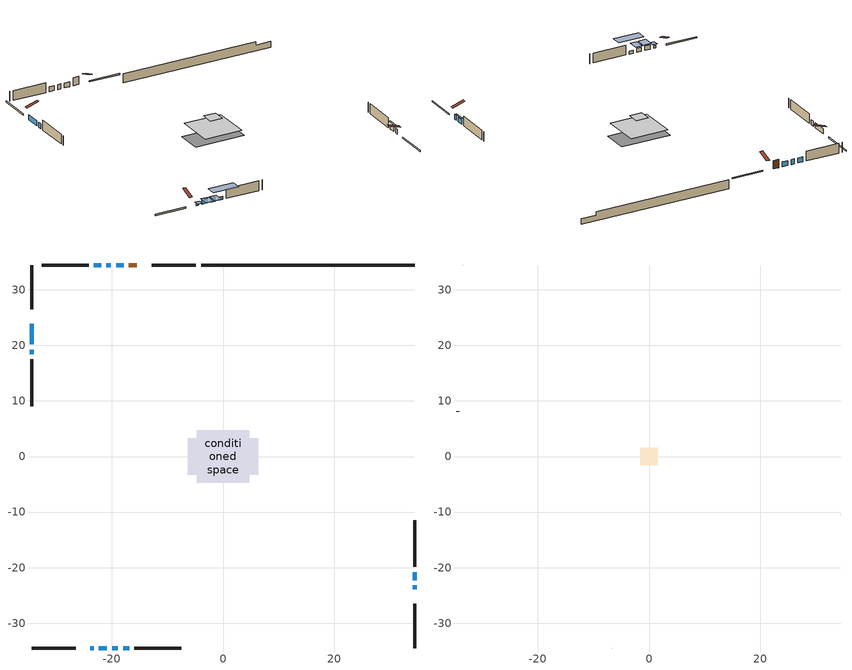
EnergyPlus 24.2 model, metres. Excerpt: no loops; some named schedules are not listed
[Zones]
conditioned space
 floor adiabatic (AdiabaticFloorConstruction): -4.77,-4.77 -4.77,4.77 4.77,4.77 4.77,-4.77 z0.49
 floor foundation (Slab1 construction): -6.36,-3.24 -6.36,3.24 6.36,3.24 6.36,-3.24 z-1.8
 wall outside (RimJoist1 construction): -4.88,34.46 -12.81,34.46 / -34.46,-34.46 -26.52,-34.46 / -34.46,34.46 -34.46,26.52 / 34.46,-34.46 34.46,-26.52 z0.49:0.79
 wall outside (AdiabaticWallConstruction 1): -15.48,34.46 -16.96,34.46 z0.49:2.52
 wall outside (AdiabaticWallConstruction): -23.86,-34.46 -23.24,-34.46 z0.49:1.1; 34.46,-23.86 34.46,-23.19 / -17.89,34.46 -19.23,34.46 / -34.46,23.86 -34.46,20.17 / -20.15,34.46 -21,34.46 / -34.46,19.25 -34.46,18.4 / -21.93,34.46 -23.22,34.46 z0.49:1.71; -22.32,-34.46 -20.89,-34.46 / 34.46,-22.26 34.46,-20.79 z0.49:1.61; -19.97,-34.46 -18.9,-34.46 z0.49:1.56; -17.97,-34.46 -16.9,-34.46 z0.49:1.25
 wall outside (Wall1 construction): -24.15,34.46 -32.57,34.46 / -15.97,-34.46 -7.55,-34.46 / -34.46,17.47 -34.46,9.05 / 34.46,-19.86 34.46,-11.43 z0.49:2.93
 wall foundation (FoundationWall1 construction): -3.95,34.46,-1.8 -3.95,34.46,0.49 30.62,34.46,0.49 30.62,34.46,-0.36 34.46,34.46,-0.36 34.46,34.46,-1.8
 window (WindowConstruction 7): -23.86,-34.46 -23.25,-34.46 z0.49:1.1
 window (WindowConstruction 9): 34.46,-23.86 34.46,-23.19 z0.49:1.71
 window (WindowConstruction 10): -17.89,34.46 -19.23,34.46 z0.49:1.71
 window (WindowConstruction): -34.46,23.86 -34.46,20.17 z0.49:1.71
 window (WindowConstruction 1): -20.16,34.46 -21,34.46 z0.49:1.71
 window (WindowConstruction 2): -34.46,19.25 -34.46,18.4 z0.49:1.71
 window (WindowConstruction 3): -22.32,-34.46 -20.89,-34.46 z0.49:1.61
 window (WindowConstruction 4): -19.96,-34.46 -18.9,-34.46 z0.49:1.56
 window (WindowConstruction 5): 34.46,-22.26 34.46,-20.79 z0.49:1.61
 window (WindowConstruction 6): -21.93,34.46 -23.22,34.46 z0.49:1.71
 window (WindowConstruction 8): -17.97,-34.46 -16.9,-34.46 z0.49:1.25
 door (Door): -15.48,34.46 -16.96,34.46 z0.49:2.52
 ceiling adiabatic (AdiabaticFloorConstruction): 4.77,-4.77 4.77,4.77 -4.77,4.77 -4.77,-4.77 z0.49
attic - vented
 floor to conditioned space (Floor1 construction Reversed): -1.58,-1.58 -1.58,1.58 1.58,1.58 1.58,-1.58 z2.93
 wall outside (Wall2 construction): -33.5,34.46 -33.53,34.46 / -6.62,-34.46 -6.59,-34.46 / -34.46,8.12 -34.46,8.09 / 34.46,-10.5 34.46,-10.48 z0.49:2.93
 roof outside (Roof1 construction): -14.55,34.46,2.93 -14.55,31.38,3.96 -13.74,31.38,3.96 -13.74,34.46,2.93; -24.78,-34.46,2.93 -24.78,-31.38,3.96 -25.6,-31.38,3.96 -25.6,-34.46,2.93; -34.46,24.78,2.93 -31.38,24.78,3.96 -31.38,25.6,3.96 -34.46,25.6,2.93; 34.46,-24.78,2.93 31.38,-24.78,3.96 31.38,-25.6,3.96 34.46,-25.6,2.93
shading: -22.95,-34.46 -24.15,-34.46 -24.15,-35.68 -22.95,-35.68 z1.4; -20.59,-34.46 -22.62,-34.46 -22.62,-36.9 -20.59,-36.9 z1.91; -18.6,-34.46 -20.26,-34.46 -20.26,-36.9 -18.6,-36.9 z1.86; 34.46,-20.18 34.46,-22.87 34.76,-22.87 34.76,-20.18 z2.22; -14.16,-34.46 -20.71,-34.46 -20.71,-36.9 -14.16,-36.9 z3.99
[Building]
Building 1: Terrain=Suburbs
[Site:Location]
Toronto Intl AP_ON: Latitude {deg}=43.68; Longitude {deg}=-79.63; Time Zone {hr}=-5; Elevation {m}=173; Keep Site Location Information=Yes
[Site:GroundTemperature:Shallow]
4.59119, 2.66285, 2.50842, 3.42352, 7.09712, 10.7536, 13.9236, 15.9317, 16.1023, 14.4691, 11.3799, 7.83558
[Site:WaterMainsTemperature]
Calculation Method=Schedule; Temperature Schedule=mains temperature schedule
[Material] Roughness=Rough; Thermal Absorptance=0.9
Name | Thickness {m} | Conductivity {W/m-K} | Density {kg/m3} | Specific Heat {J/kg-K} | Solar Absorptance | Visible Absorptance
asphalt or fiberglass shingles | 0.00635 | 0.162714 | 1121.4 | 1465.45 | 0.4 | 0.4
ceiling loosefill ins | 0.169333 | 0.0480833 | 16.02 | 1046.75 | 0.7 | 0.7
ceiling stud and cavity | 0.1397 | 0.126939 | 65.682 | 1177.47 | 0.7 | 0.7
concrete 4.0 in. | 0.1016 | 1.803125 | 2242.8 | 837.4 | 0.7 | 0.7
concrete 8.0 in. | 0.2032 | 1.803125 | 2242.8 | 837.4 | 0.7 | 0.7
door material | 0.04445 | 0.188738 | 512.64 | 1214.23 | 0.7 | 0.7
exterior vertical ins | 0.023456 | 0.029427 | 32.04 | 1214.23 | 0.7 | 0.7
floor covering | 0.0127 | 0.0433444 | 54.468 | 1339.84 | 0.6 | 0.6
floor rigid ins; wall rigid ins | 0.512978 | 0.029427 | 32.04 | 1214.23 | 0.7 | 0.7
floor stud and cavity | 0.1397 | 1.75129 | 37.0049 | 1207.88 | 0.7 | 0.7
furniture material conditioned space 1 | 0.1524 | 0.115458 | 640.8 | 1214.23 | 0.6 | 0.6
gypsum board | 0.0127 | 0.160291 | 801 | 837.4 | 0.6 | 0.6
gypsum board 1 | 0.0127 | 0.160291 | 801 | 837.4 | 0.7 | 0.7
osb sheathing 0.5 in. | 0.0127 | 0.115458 | 512.64 | 1214.23 | 0.7 | 0.7
osb sheathing 0.75 in. | 0.01905 | 0.115458 | 512.64 | 1214.23 | 0.7 | 0.7
osb sheathing 2.0 in. | 0.0508 | 0.115458 | 512.64 | 1214.23 | 0.7 | 0.7
rim joist rigid ins | 0.051816 | 0.029427 | 32.04 | 1214.23 | 0.7 | 0.7
rim joist stud and cavity | 0.0508 | 0.275866 | 125.044 | 1163.47 | 0.6 | 0.6
wall stud and cavity | 0.1397 | 0.0968724 | 139.0536 | 1170.24 | 0.7 | 0.7
wall stud and cavity 1 | 0.0889 | 6.1454 | 50.32683 | 1063.81 | 0.6 | 0.6
wall stud and cavity 2 | 0.0889 | 0.380278 | 52.3479 | 1209.89 | 0.7 | 0.7
wall stud and cavity 3 | 0.0889 | 0.391764 | 83.0341 | 1211.67 | 0.7 | 0.7
wood siding | 0.0254 | 0.102417 | 544.68 | 1172.36 | 0.4 | 0.4
wood siding 1 | 0.00254 | 0.102417 | 544.68 | 1172.36 | 0.4 | 0.4
wood siding 2; wood siding 3; wood siding 4 | 0.0254 | 0.102417 | 544.68 | 1172.36 | 0.7 | 0.7
[WindowMaterial:SimpleGlazingSystem]
Name | U-Factor {W/m2-K} | Solar Heat Gain Coefficient
WindowMaterial | 3.28699 | 0.65
WindowMaterial 1 | 3.28699 | 0.53
WindowMaterial 2 | 3.28813 | 0.57
WindowMaterial 3 | 3.28813 | 0.54
WindowMaterial 4 | 3.28813 | 0.58
WindowMaterial 5 | 3.28699 | 0.57
WindowMaterial 6 | 3.304596 | 0.58
WindowMaterial 7 | 3.27848 | 0.51
[Construction]
AdiabaticFloorConstruction: floor stud and cavity, floor rigid ins, osb sheathing 0.75 in., floor covering
AdiabaticWallConstruction: wood siding 3, wall rigid ins, wall stud and cavity 2, gypsum board
AdiabaticWallConstruction 1: wood siding 4, wall rigid ins, wall stud and cavity 2, gypsum board
Door: door material
Floor1 construction Reversed: gypsum board, ceiling stud and cavity, ceiling loosefill ins
FoundationWall1 construction: concrete 8.0 in., gypsum board 1
furniture construction conditioned space 1: furniture material conditioned space 1
PartitionWallConstruction: gypsum board, wall stud and cavity 3, gypsum board
RimJoist1 construction: wood siding 2, rim joist rigid ins, osb sheathing 2.0 in., rim joist stud and cavity
Roof1 construction: asphalt or fiberglass shingles
Slab1 construction: concrete 4.0 in.
Wall1 construction: wood siding, osb sheathing 0.5 in., wall stud and cavity, gypsum board
Wall2 construction: wood siding 1, wall stud and cavity 1
WindowConstruction: WindowMaterial
WindowConstruction 1; WindowConstruction 2: WindowMaterial 1
WindowConstruction 10; WindowConstruction 8; WindowConstruction 9: WindowMaterial 7
WindowConstruction 3: WindowMaterial 2
WindowConstruction 4: WindowMaterial 3
WindowConstruction 5: WindowMaterial 4
WindowConstruction 6: WindowMaterial 5
WindowConstruction 7: WindowMaterial 6
[Zone] Multiplier=1; Part of Total Floor Area=Yes
Name | Volume {m3}
attic - vented | 1.66667
conditioned space | 432.3
[Space]
Name | Zone | Volume {m3}
attic - vented 1 | attic - vented | 1.66667
conditioned space 1 | conditioned space | 432.3
[ZoneInfiltration:EffectiveLeakageArea]
infil attic - vented 1: Zone or Space=attic - vented 1; Schedule=Always On Discrete; Effective Air Leakage Area {cm2}=413.793; Stack Coefficient=0.000240956; Wind Coefficient=1.04879e-05
[ZoneMixing]
whole house fan mix: Zone or Space=attic - vented; Schedule=Always On Continuous; Design Flow Rate Calculation Method=Flow/Zone; Design Flow Rate {m3/s}=0; Source Zone or Space=conditioned space
[SurfaceProperty:ExposedFoundationPerimeter]
Slab1: Exposed Perimeter Calculation Method=TotalExposedPerimeter; Total Exposed Perimeter {m}=38.405
[InternalMass] Zone or ZoneList=conditioned space; Space or SpaceList=conditioned space 1
Name | Construction | Surface Area {m2}
furniture mass conditioned space 1 | furniture construction conditioned space 1 | 69.3599
partition wall mass | PartitionWallConstruction | 173.4
[Lights]
interior lighting: Zone or ZoneList or Space or SpaceList=conditioned space 1; Schedule=interior lighting schedule; Design Level Calculation Method=LightingLevel; Lighting Level {W}=343.2; Return Air Fraction=0; Fraction Radiant=0.6; Fraction Visible=0.2; Fraction Replaceable=1
[People]
occupants: Zone or ZoneList or Space or SpaceList=conditioned space 1; Number of People Schedule=occupants schedule; Number of People Calculation Method=People; Number of People=3; Fraction Radiant=0.314171; Sensible Heat Fraction=0.56303; Activity Level Schedule=occupants activity schedule; Carbon Dioxide Generation Rate {m3/s-W}=0; Enable ASHRAE 55 Comfort Warnings=No; Mean Radiant Temperature Calculation Type=EnclosureAveraged
[ElectricEquipment] Zone or ZoneList or Space or SpaceList=conditioned space 1; Design Level Calculation Method=EquipmentLevel
Name | Schedule | Design Level {W} | Fraction Latent | Fraction Radiant | Fraction Lost
clothes dryer | clothes dryer schedule | 140.772 | 0.015 | 0.081 | 0.85
clothes washer | clothes washer schedule | 32.1985 | 0.03 | 0.162 | 0.7
cooking range | cooking range schedule | 215.147 | 0.08 | 0.432 | 0.2
dishwasher | dishwasher schedule | 66.8632 | 0.3 | 0.18 | 0.4
fridge | fridge schedule | 72.9452 | 0 | 0.6 | 0
mech vent bath fan 0 | mech vent bath fan 0 schedule | 25.1 | 0 | 0 | 1
mech vent bath fan 1 | mech vent bath fan 1 schedule | 25.1 | 0 | 0 | 1
mech vent house fan | mech vent house fan schedule | 0 | 0 | 0 | 1
mech vent house fan cfis | mech vent house fan cfis schedule | 0 | 0 | 0 | 0
misc plug loads | misc plug loads schedule | 494.7 | 0.045 | 0.513 | 0.1
whole house fan | Always On Discrete | 0 | 0 | 0 | 1
[OtherEquipment] Zone or ZoneList or Space or SpaceList=conditioned space 1; Design Level Calculation Method=EquipmentLevel
Name | Fuel Type | Schedule | Design Level {W} | Fraction Latent | Fraction Radiant | Fraction Lost
clothes dryer 1 | Electricity | clothes dryer schedule | 0 | 0.015 | 0.081 | 0.85
cooking range 1 | Electricity | cooking range schedule | 0 | 0.08 | 0.432 | 0.2
general water use latent | None | general water use schedule | 62.594 | 1 | 0 | 0
general water use sensible | None | general water use schedule | -61.6891 | 0 | 0.6 | 0
mech vent house fan latent load | None | Always On Discrete | 0 | 1 | 0 | 0
mech vent house fan sensible load | None | Always On Discrete | 0 | 0 | 0 | 0
water heater energy adjustment1 | NaturalGas | Always On Discrete | 0.01 | 0 | 0 | 1
[ZoneInfiltration:DesignFlowRate] Zone or ZoneList or Space or SpaceList=conditioned space 1; Schedule=Always On Discrete; Design Flow Rate Calculation Method=Flow/Zone; Design Flow Rate {m3/s}=0
infil flow; natural vent flow; whole house fan flow
[AvailabilityManager:Scheduled]
furnace airloop Availability Manager: Schedule=Always On Discrete
[Foundation:Kiva]
Foundation Kiva 1: Initial Indoor Air Temperature {C}=18; Wall Height Above Grade {m}=0.489996; Wall Depth Below Slab {m}=0.2032; Custom Block Material Name 1=exterior vertical ins; Custom Block Depth 1 {m}=2.28999; Custom Block X Position 1 {m}=0.2159; Custom Block Z Position 1 {m}=0
[Foundation:Kiva:Settings]
Soil Conductivity {W/m-K}=0.849921; Soil Density {kg/m3}=1842.3; Soil Specific Heat {J/kg-K}=418.7; Ground Solar Absorptivity=0.9; Ground Thermal Absorptivity=0.9; Ground Surface Roughness {m}=0.03; Far-Field Width {m}=40; Deep-Ground Boundary Condition=ZeroFlux; Deep-Ground Depth {m}=40; Minimum Cell Dimension {m}=0.2; Maximum Cell Growth Coefficient=3; Simulation Timestep=Timestep
[Exterior:Lights]
exterior lighting: Schedule=exterior lighting schedule; Design Level {W}=75.6
[EnergyManagementSystem:GlobalVariable]
furnace_airloop_Fan_RTF
infil_program_Qfan
infil_program_Qinf
natural_vent_program_Qnv
natural_vent_program_Qwhf
[EnergyManagementSystem:Sensor]
Name | Output:Variable or Output:Meter Index Key | Output:Variable or Output:Meter
airflow_gain | infil flow | Infiltration Sensible Heat Gain Energy
airflow_gain_1 | natural vent flow | Infiltration Sensible Heat Gain Energy
airflow_gain_2 | whole house fan flow | Infiltration Sensible Heat Gain Energy
airflow_loss | infil flow | Infiltration Sensible Heat Loss Energy
airflow_loss_1 | natural vent flow | Infiltration Sensible Heat Loss Energy
airflow_loss_2 | whole house fan flow | Infiltration Sensible Heat Loss Energy
clg_load_cond |  | Cooling:EnergyTransfer:Zone:CONDITIONED SPACE
clg_sp_s; clg_sp_s_1 | cooling setpoint | Schedule Value
clothes_dryer_exhaust_0_sch_s | clothes dryer exhaust 0 schedule | Schedule Value
cool_season | cooling season schedule | Schedule Value
htg_load_cond |  | Heating:EnergyTransfer:Zone:CONDITIONED SPACE
htg_sp_s; htg_sp_s_1 | heating setpoint | Schedule Value
ig_ee_conv | clothes dryer | Electric Equipment Convective Heating Energy
ig_ee_conv_2 | cooking range | Electric Equipment Convective Heating Energy
ig_ee_conv_4 | fridge | Electric Equipment Convective Heating Energy
ig_ee_conv_5 | misc plug loads | Electric Equipment Convective Heating Energy
ig_ee_conv_6 | whole house fan | Electric Equipment Convective Heating Energy
ig_ee_rad | clothes dryer | Electric Equipment Radiant Heating Energy
ig_ee_rad_2 | cooking range | Electric Equipment Radiant Heating Energy
ig_ee_rad_4 | fridge | Electric Equipment Radiant Heating Energy
ig_ee_rad_5 | misc plug loads | Electric Equipment Radiant Heating Energy
ig_ee_rad_6 | whole house fan | Electric Equipment Radiant Heating Energy
ig_lgt_conv | interior lighting | Lights Convective Heating Energy
ig_lgt_rad | interior lighting | Lights Radiant Heating Energy
ig_lgt_vis | interior lighting | Lights Visible Radiation Heating Energy
ig_oe_conv | clothes dryer 1 | Other Equipment Convective Heating Energy
ig_oe_conv_1 | cooking range 1 | Other Equipment Convective Heating Energy
ig_oe_conv_2 | general water use latent | Other Equipment Convective Heating Energy
ig_oe_conv_3 | general water use sensible | Other Equipment Convective Heating Energy
ig_oe_conv_4 | water heater energy adjustment1 | Other Equipment Convective Heating Energy
ig_oe_rad | clothes dryer 1 | Other Equipment Radiant Heating Energy
ig_oe_rad_1 | cooking range 1 | Other Equipment Radiant Heating Energy
ig_oe_rad_2 | general water use latent | Other Equipment Radiant Heating Energy
ig_oe_rad_3 | general water use sensible | Other Equipment Radiant Heating Energy
ig_oe_rad_4 | water heater energy adjustment1 | Other Equipment Radiant Heating Energy
ig_ppl_conv | occupants | People Convective Heating Energy
ig_ppl_rad | occupants | People Radiant Heating Energy
im_conv | furniture mass conditioned space 1 | Surface Inside Face Convection Heat Gain Energy
im_conv_1 | partition wall mass | Surface Inside Face Convection Heat Gain Energy
im_ig | furniture mass conditioned space 1 | Surface Inside Face Internal Gains Radiation Heat Gain Energy
im_ig_1 | partition wall mass | Surface Inside Face Internal Gains Radiation Heat Gain Energy
im_lgt | furniture mass conditioned space 1 | Surface Inside Face Lights Radiation Heat Gain Energy
im_lgt_1 | partition wall mass | Surface Inside Face Lights Radiation Heat Gain Energy
im_sol | furniture mass conditioned space 1 | Surface Inside Face Solar Radiation Heat Gain Energy
im_sol_1 | partition wall mass | Surface Inside Face Solar Radiation Heat Gain Energy
im_surf | furniture mass conditioned space 1 | Surface Inside Face Net Surface Thermal Radiation Heat Gain Energy
im_surf_1 | partition wall mass | Surface Inside Face Net Surface Thermal Radiation Heat Gain Energy
mech_vent_bath_fan_0_sch_s | mech vent bath fan 0 schedule | Schedule Value
mech_vent_bath_fan_1_sch_s | mech vent bath fan 1 schedule | Schedule Value
mv_conv | mech vent bath fan 0 | Electric Equipment Convective Heating Energy
mv_conv_1 | mech vent bath fan 1 | Electric Equipment Convective Heating Energy
mv_conv_2 | mech vent house fan | Electric Equipment Convective Heating Energy
mv_conv_3 | mech vent house fan cfis | Electric Equipment Convective Heating Energy
mv_conv_4 | mech vent house fan latent load | Other Equipment Convective Heating Energy
mv_conv_5 | mech vent house fan sensible load | Other Equipment Convective Heating Energy
mv_rad | mech vent bath fan 0 | Electric Equipment Radiant Heating Energy
mv_rad_1 | mech vent bath fan 1 | Electric Equipment Radiant Heating Energy
mv_rad_2 | mech vent house fan | Electric Equipment Radiant Heating Energy
mv_rad_3 | mech vent house fan cfis | Electric Equipment Radiant Heating Energy
mv_rad_4 | mech vent house fan latent load | Other Equipment Radiant Heating Energy
mv_rad_5 | mech vent house fan sensible load | Other Equipment Radiant Heating Energy
natural_vent_s | natural vent schedule | Schedule Value
out_pb_s |  | Site Outdoor Air Barometric Pressure
out_wt_s |  | Site Outdoor Air Humidity Ratio
site_vw_s |  | Site Wind Speed
ss_back_out | Window1 | Surface Window Shortwave from Zone Back Out Window Heat Transfer Rate
ss_back_out_1 | Window10 | Surface Window Shortwave from Zone Back Out Window Heat Transfer Rate
ss_back_out_10 | Window9 | Surface Window Shortwave from Zone Back Out Window Heat Transfer Rate
ss_back_out_2 | Window11 | Surface Window Shortwave from Zone Back Out Window Heat Transfer Rate
ss_back_out_3 | Window2 | Surface Window Shortwave from Zone Back Out Window Heat Transfer Rate
ss_back_out_4 | Window3 | Surface Window Shortwave from Zone Back Out Window Heat Transfer Rate
ss_back_out_5 | Window4 | Surface Window Shortwave from Zone Back Out Window Heat Transfer Rate
ss_back_out_6 | Window5 | Surface Window Shortwave from Zone Back Out Window Heat Transfer Rate
ss_back_out_7 | Window6 | Surface Window Shortwave from Zone Back Out Window Heat Transfer Rate
ss_back_out_8 | Window7 | Surface Window Shortwave from Zone Back Out Window Heat Transfer Rate
ss_back_out_9 | Window8 | Surface Window Shortwave from Zone Back Out Window Heat Transfer Rate
ss_conv | Door1 | Surface Inside Face Convection Heat Gain Energy
ss_conv_1 | Window1 | Surface Inside Face Convection Heat Gain Energy
ss_conv_10 | Window8 | Surface Inside Face Convection Heat Gain Energy
ss_conv_11 | Window9 | Surface Inside Face Convection Heat Gain Energy
ss_conv_2 | Window10 | Surface Inside Face Convection Heat Gain Energy
ss_conv_3 | Window11 | Surface Inside Face Convection Heat Gain Energy
ss_conv_4 | Window2 | Surface Inside Face Convection Heat Gain Energy
ss_conv_5 | Window3 | Surface Inside Face Convection Heat Gain Energy
ss_conv_6 | Window4 | Surface Inside Face Convection Heat Gain Energy
ss_conv_7 | Window5 | Surface Inside Face Convection Heat Gain Energy
ss_conv_8 | Window6 | Surface Inside Face Convection Heat Gain Energy
ss_conv_9 | Window7 | Surface Inside Face Convection Heat Gain Energy
ss_ig | Door1 | Surface Inside Face Internal Gains Radiation Heat Gain Energy
ss_ig_1 | Window1 | Surface Inside Face Internal Gains Radiation Heat Gain Energy
ss_ig_10 | Window8 | Surface Inside Face Internal Gains Radiation Heat Gain Energy
ss_ig_11 | Window9 | Surface Inside Face Internal Gains Radiation Heat Gain Energy
ss_ig_2 | Window10 | Surface Inside Face Internal Gains Radiation Heat Gain Energy
ss_ig_3 | Window11 | Surface Inside Face Internal Gains Radiation Heat Gain Energy
ss_ig_4 | Window2 | Surface Inside Face Internal Gains Radiation Heat Gain Energy
ss_ig_5 | Window3 | Surface Inside Face Internal Gains Radiation Heat Gain Energy
ss_ig_6 | Window4 | Surface Inside Face Internal Gains Radiation Heat Gain Energy
ss_ig_7 | Window5 | Surface Inside Face Internal Gains Radiation Heat Gain Energy
ss_ig_8 | Window6 | Surface Inside Face Internal Gains Radiation Heat Gain Energy
ss_ig_9 | Window7 | Surface Inside Face Internal Gains Radiation Heat Gain Energy
ss_lgt | Door1 | Surface Inside Face Lights Radiation Heat Gain Energy
ss_sol | Door1 | Surface Inside Face Solar Radiation Heat Gain Energy
ss_surf | Door1 | Surface Inside Face Net Surface Thermal Radiation Heat Gain Energy
ss_surf_1 | Window1 | Surface Inside Face Net Surface Thermal Radiation Heat Gain Energy
ss_surf_10 | Window8 | Surface Inside Face Net Surface Thermal Radiation Heat Gain Energy
ss_surf_11 | Window9 | Surface Inside Face Net Surface Thermal Radiation Heat Gain Energy
ss_surf_2 | Window10 | Surface Inside Face Net Surface Thermal Radiation Heat Gain Energy
ss_surf_3 | Window11 | Surface Inside Face Net Surface Thermal Radiation Heat Gain Energy
ss_surf_4 | Window2 | Surface Inside Face Net Surface Thermal Radiation Heat Gain Energy
ss_surf_5 | Window3 | Surface Inside Face Net Surface Thermal Radiation Heat Gain Energy
ss_surf_6 | Window4 | Surface Inside Face Net Surface Thermal Radiation Heat Gain Energy
ss_surf_7 | Window5 | Surface Inside Face Net Surface Thermal Radiation Heat Gain Energy
ss_surf_8 | Window6 | Surface Inside Face Net Surface Thermal Radiation Heat Gain Energy
ss_surf_9 | Window7 | Surface Inside Face Net Surface Thermal Radiation Heat Gain Energy
ss_trans_in | Window1 | Surface Window Transmitted Solar Radiation Rate
ss_trans_in_1 | Window10 | Surface Window Transmitted Solar Radiation Rate
ss_trans_in_10 | Window9 | Surface Window Transmitted Solar Radiation Rate
ss_trans_in_2 | Window11 | Surface Window Transmitted Solar Radiation Rate
ss_trans_in_3 | Window2 | Surface Window Transmitted Solar Radiation Rate
ss_trans_in_4 | Window3 | Surface Window Transmitted Solar Radiation Rate
ss_trans_in_5 | Window4 | Surface Window Transmitted Solar Radiation Rate
ss_trans_in_6 | Window5 | Surface Window Transmitted Solar Radiation Rate
ss_trans_in_7 | Window6 | Surface Window Transmitted Solar Radiation Rate
ss_trans_in_8 | Window7 | Surface Window Transmitted Solar Radiation Rate
ss_trans_in_9 | Window8 | Surface Window Transmitted Solar Radiation Rate
ss_trans_out | Window1 | Surface Inside Face Initial Transmitted Diffuse Transmitted Out Window Solar Radiation Rate
ss_trans_out_1 | Window10 | Surface Inside Face Initial Transmitted Diffuse Transmitted Out Window Solar Radiation Rate
ss_trans_out_10 | Window9 | Surface Inside Face Initial Transmitted Diffuse Transmitted Out Window Solar Radiation Rate
ss_trans_out_2 | Window11 | Surface Inside Face Initial Transmitted Diffuse Transmitted Out Window Solar Radiation Rate
ss_trans_out_3 | Window2 | Surface Inside Face Initial Transmitted Diffuse Transmitted Out Window Solar Radiation Rate
ss_trans_out_4 | Window3 | Surface Inside Face Initial Transmitted Diffuse Transmitted Out Window Solar Radiation Rate
ss_trans_out_5 | Window4 | Surface Inside Face Initial Transmitted Diffuse Transmitted Out Window Solar Radiation Rate
ss_trans_out_6 | Window5 | Surface Inside Face Initial Transmitted Diffuse Transmitted Out Window Solar Radiation Rate
ss_trans_out_7 | Window6 | Surface Inside Face Initial Transmitted Diffuse Transmitted Out Window Solar Radiation Rate
ss_trans_out_8 | Window7 | Surface Inside Face Initial Transmitted Diffuse Transmitted Out Window Solar Radiation Rate
ss_trans_out_9 | Window8 | Surface Inside Face Initial Transmitted Diffuse Transmitted Out Window Solar Radiation Rate
s_conv | Floor1 | Surface Inside Face Convection Heat Gain Energy
s_conv_1 | FoundationWall1 | Surface Inside Face Convection Heat Gain Energy
s_conv_10 | Wall1:180 | Surface Inside Face Convection Heat Gain Energy
s_conv_11 | Wall1:270 | Surface Inside Face Convection Heat Gain Energy
s_conv_12 | Wall1:90 | Surface Inside Face Convection Heat Gain Energy
s_conv_2 | inferred conditioned ceiling | Surface Inside Face Convection Heat Gain Energy
s_conv_3 | inferred conditioned floor | Surface Inside Face Convection Heat Gain Energy
s_conv_4 | RimJoist1:0 | Surface Inside Face Convection Heat Gain Energy
s_conv_5 | RimJoist1:180 | Surface Inside Face Convection Heat Gain Energy
s_conv_6 | RimJoist1:270 | Surface Inside Face Convection Heat Gain Energy
s_conv_7 | RimJoist1:90 | Surface Inside Face Convection Heat Gain Energy
s_conv_8 | Slab1 | Surface Inside Face Convection Heat Gain Energy
s_conv_9 | Wall1:0 | Surface Inside Face Convection Heat Gain Energy
s_ig | Floor1 | Surface Inside Face Internal Gains Radiation Heat Gain Energy
s_ig_1 | FoundationWall1 | Surface Inside Face Internal Gains Radiation Heat Gain Energy
s_ig_10 | Wall1:180 | Surface Inside Face Internal Gains Radiation Heat Gain Energy
s_ig_11 | Wall1:270 | Surface Inside Face Internal Gains Radiation Heat Gain Energy
s_ig_12 | Wall1:90 | Surface Inside Face Internal Gains Radiation Heat Gain Energy
s_ig_2 | inferred conditioned ceiling | Surface Inside Face Internal Gains Radiation Heat Gain Energy
s_ig_3 | inferred conditioned floor | Surface Inside Face Internal Gains Radiation Heat Gain Energy
s_ig_4 | RimJoist1:0 | Surface Inside Face Internal Gains Radiation Heat Gain Energy
s_ig_5 | RimJoist1:180 | Surface Inside Face Internal Gains Radiation Heat Gain Energy
s_ig_6 | RimJoist1:270 | Surface Inside Face Internal Gains Radiation Heat Gain Energy
s_ig_7 | RimJoist1:90 | Surface Inside Face Internal Gains Radiation Heat Gain Energy
s_ig_8 | Slab1 | Surface Inside Face Internal Gains Radiation Heat Gain Energy
s_ig_9 | Wall1:0 | Surface Inside Face Internal Gains Radiation Heat Gain Energy
